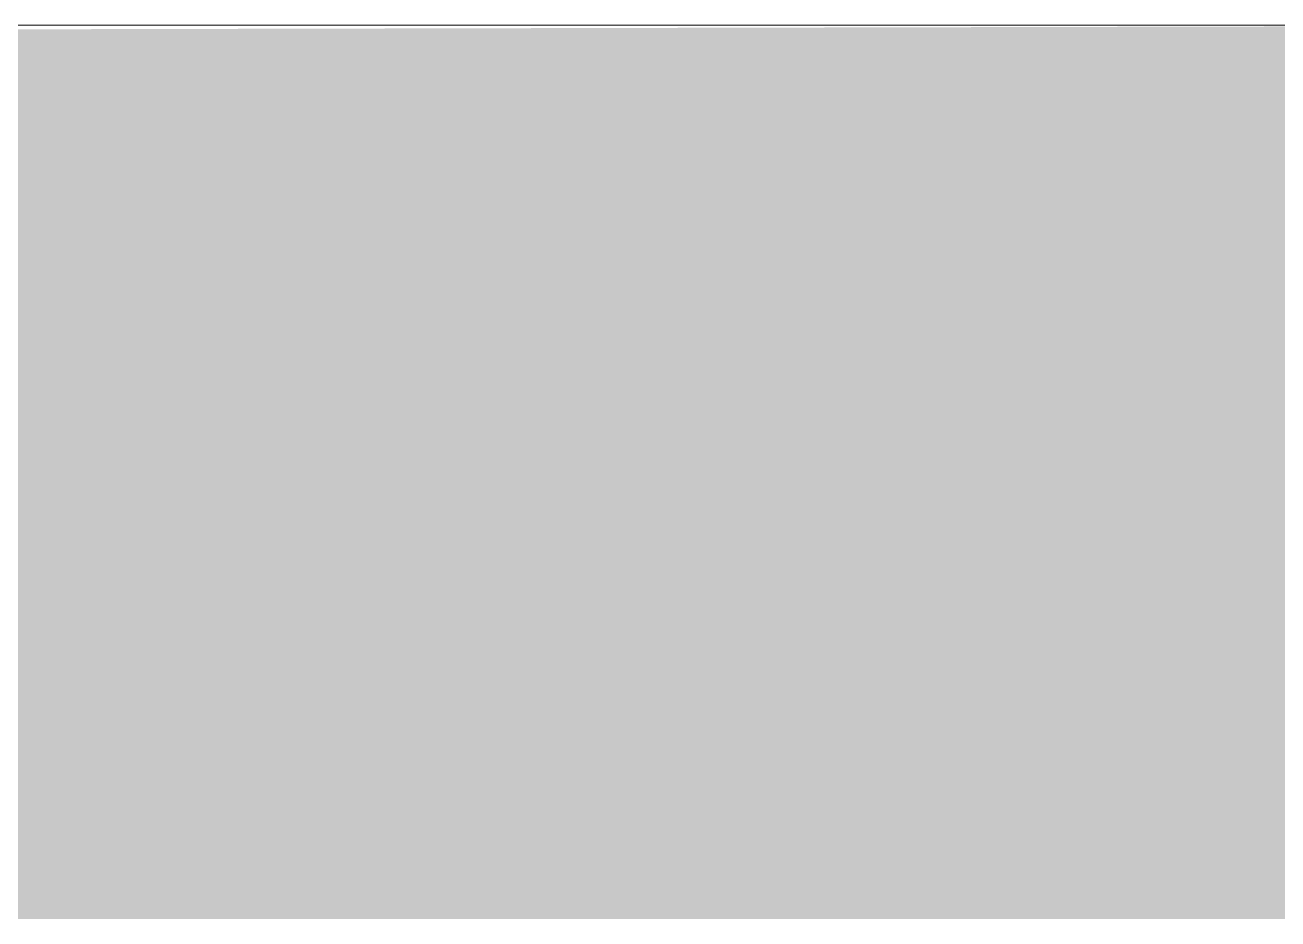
# Model space of a CAD drawing. Header units: inches. Extents: x -55396 to -733, y -290 to 853.
# Drawn here: x -24945.77 to -24926.15, y 264 to 278 of the extents above; entities that cross this region are included whole.
import ezdxf

# ---------------------------------------------------------------- set-up
doc = ezdxf.new("R2010")
doc.units = ezdxf.units.IN
doc.header["$MEASUREMENT"] = 0
doc.layers.add('M-HVAC-DUCT', color=70, linetype='Continuous', lineweight=9)

msp = doc.modelspace()

# ---------------------------------------------------------------- hatches: boundary and pattern name
at = {"layer": 'M-HVAC-DUCT', "lineweight": 5}
h = msp.add_hatch(color=256, dxfattribs=at)
h.paths.add_polyline_path([(-25804.357, 264), (-25799.979, 264), (-25804.357, 270.018), (-25804.357, 266.431)], flags=0)
h.paths.add_polyline_path([(-24981.61, 264), (-24959.919, 264), (-24959.919, 278), (-24996.843, 278), (-24992.378, 264)], flags=0)
h.paths.add_polyline_path([(-24953.294, 264), (-24920.835, 264), (-24916.37, 278), (-24953.294, 277.916), (-24953.294, 264.955)], flags=0)
h.paths.add_polyline_path([(-24917.564, 264), (-24889.56, 264), (-24908.172, 278), (-24913.124, 277.923), (-24917.279, 264.893)], flags=0)
h.paths.add_polyline_path([(-24995.649, 264), (-25000.114, 278), (-25578.666, 278), (-25583.131, 264), (-25000.911, 264)], flags=0)
h.paths.add_polyline_path([(-24402.357, 264), (-24402.357, 278), (-24675.581, 277.959), (-24682.852, 264), (-24428.662, 264)], flags=0)
h.paths.add_polyline_path([(-25799.593, 264), (-25689.635, 264), (-25671.11, 278), (-25804.357, 278), (-25804.357, 270.55), (-25801.358, 266.426)], flags=0)
h.paths.add_polyline_path([(-24889.146, 264), (-24779.187, 264), (-24769.484, 277.34), (-24769.798, 277.689), (-24770.076, 278), (-24907.569, 277.923), (-24890.265, 264.846)], flags=0)
h.paths.add_polyline_path([(-24778.801, 264), (-24763.078, 264), (-24763.078, 278), (-24766.596, 277.923), (-24766.77, 277.623), (-24767.328, 277.126), (-24768.113, 276.895), (-24768.591, 276.918), (-24769.015, 277.047), (-24769.253, 277.126), (-24778.327, 264.652)], flags=0)
h.paths.add_polyline_path([(-25689.22, 264), (-25661.217, 264), (-25665.682, 278), (-25670.695, 278), (-25686.274, 266.226)], flags=0)
h.paths.add_polyline_path([(-24755.313, 264), (-24684.966, 264), (-24677.673, 278), (-24755.398, 277.946), (-24755.796, 264), (-24755.568, 264)], flags=0)
h.paths.add_polyline_path([(-25586.402, 264), (-25581.938, 278), (-25618.861, 278), (-25618.861, 264), (-25603.677, 264)], flags=0)
h.paths.add_polyline_path([(-25625.486, 264), (-25625.486, 278), (-25662.41, 278), (-25657.945, 264), (-25629.596, 264)], flags=0)

# ---------------------------------------------------------------- linework, layer by layer
at = {"layer": 'M-HVAC-DUCT'}
msp.add_line((-24916.37, 278), (-24953.294, 278), dxfattribs=at)

doc.saveas('drawing.dxf')
